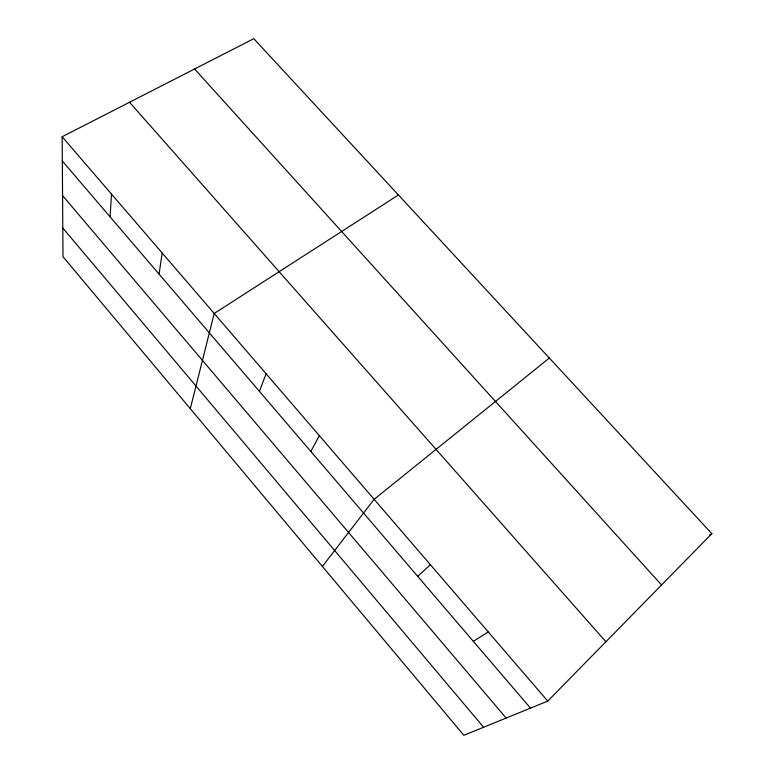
<?xml version="1.0" encoding="UTF-8"?>
<svg xmlns="http://www.w3.org/2000/svg" width="774" height="774" viewBox="0 0 774 774"><rect width="100%" height="100%" fill="white"/><g stroke="black" fill="none" stroke-linecap="round" stroke-linejoin="round"><path stroke-width="1.16" d="M110.082 216.846L111.504 194.09M159.076 274.093L162.172 252.982M190.288 408.691L214.224 313.47L398.417 194.971M259.425 391.373L266.111 373.765M310.809 451.416L319.391 435.694M322.39 566.413L374.142 499.317L549.337 358.043M547.76 701.099L711.848 533.654L253.795 38.7L62.152 136.737L63.004 256.716L463.839 735.3L547.76 701.099L62.152 136.737M417.708 576.33L430.412 564.71M473.33 641.336L488.259 631.942M709.768 534.834L711.848 533.654M194.574 68.992L661.557 584.97M129.548 102.255L605.916 641.752M62.317 161.031L530.49 708.133M62.568 195.619L506.148 718.059M62.8 228.02L483.605 727.241"/></g></svg>
